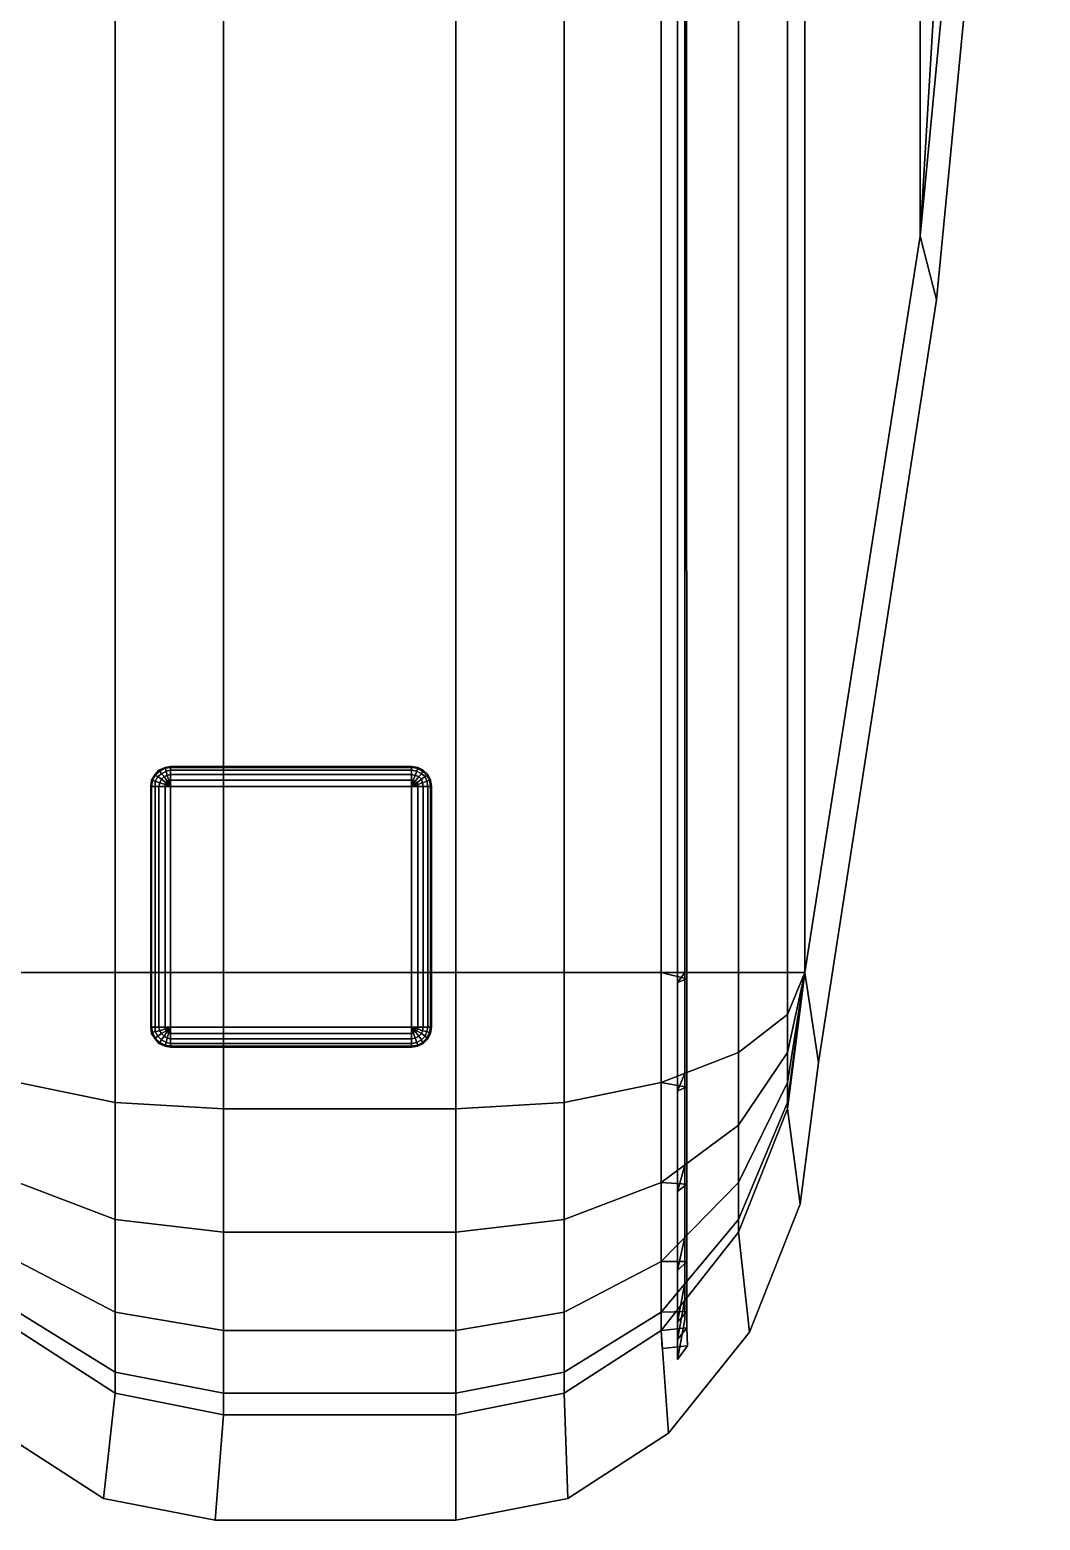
# Model space of a CAD drawing. Extents: x -0.69 to 1.09, y -0.36 to 0.36.
# Drawn here: x 0.9835 to 1.0947, y -0.3411 to -0.177 of the extents above; entities that cross this region are included whole.
import ezdxf

# ---------------------------------------------------------------- set-up
doc = ezdxf.new("R2010")
doc.units = 0
for name, color, linetype in [('CUBE.4', 39, 'CONTINUOUS'), ('CUBE_3', 39, 'CONTINUOUS'), ('CUBE_8', 250, 'CONTINUOUS')]:
    doc.layers.add(name, color=color, linetype=linetype)

msp = doc.modelspace()

# ---------------------------------------------------------------- meshes
at = {"layer": 'CUBE.4'}
mesh = msp.add_polyface(dxfattribs=at)
corners = [(1.053, 0.3102, 0.0832), (1.053, 0.3102, 0.4251), (1.053, 0.3083, 0.4298), (1.053, 0.3027, 0.4341), (1.053, 0.294, 0.4375), (1.053, 0.283, 0.4397), (1.053, 0.2708, 0.4404), (1.053, -0.2808, 0.4404), (1.053, -0.2929, 0.4397), (1.053, -0.3039, 0.4375), (1.053, -0.3126, 0.4341), (1.053, -0.3182, 0.4298), (1.053, -0.3202, 0.4251), (1.053, -0.3202, 0.0832), (1.053, -0.3182, 0.0784), (1.053, -0.3126, 0.0741), (1.053, -0.3039, 0.0707), (1.053, -0.2929, 0.0685), (1.053, -0.2808, 0.0678), (1.053, 0.2708, 0.0678), (1.053, 0.283, 0.0685), (1.053, 0.294, 0.0707), (1.053, 0.3027, 0.0741), (1.053, 0.3083, 0.0784), (1.0615, 0.2994, 0.0832), (1.0615, 0.2994, 0.4251), (1.0615, 0.298, 0.4285), (1.0615, 0.294, 0.4316), (1.0615, 0.2876, 0.4341), (1.0615, 0.2797, 0.4357), (1.0615, 0.2708, 0.4362), (1.0615, -0.2808, 0.4362), (1.0615, -0.2896, 0.4357), (1.0615, -0.2976, 0.4341), (1.0615, -0.3039, 0.4316), (1.0615, -0.308, 0.4285), (1.0615, -0.3094, 0.4251), (1.0615, -0.3094, 0.0832), (1.0615, -0.308, 0.0797), (1.0615, -0.3039, 0.0766), (1.0615, -0.2976, 0.0741), (1.0615, -0.2896, 0.0725), (1.0615, -0.2808, 0.072), (1.0615, 0.2708, 0.072), (1.0615, 0.2797, 0.0725), (1.0615, 0.2876, 0.0741), (1.0615, 0.294, 0.0766), (1.0615, 0.298, 0.0797), (1.053, -0.0119, 0.4404), (1.053, -0.0119, 0.0678), (1.0615, -0.0119, 0.4362), (1.0615, -0.0119, 0.072), (1.0531, 0.3122, 0.2514), (1.0531, -0.3222, 0.2514), (1.0617, 0.3014, 0.2514), (1.0617, -0.3113, 0.2514), (1.0556, 0.3069, 0.0832), (1.0556, 0.3069, 0.4251), (1.0556, 0.3051, 0.4294), (1.0556, 0.3, 0.4333), (1.0556, 0.292, 0.4365), (1.0556, 0.282, 0.4384), (1.0556, 0.2708, 0.4391), (1.0556, -0.2808, 0.4391), (1.0556, -0.2919, 0.4384), (1.0556, -0.302, 0.4365), (1.0556, -0.3099, 0.4333), (1.0556, -0.315, 0.4294), (1.0556, -0.3168, 0.4251), (1.0556, -0.3168, 0.0832), (1.0556, -0.315, 0.0788), (1.0556, -0.3099, 0.0749), (1.0556, -0.302, 0.0718), (1.0556, -0.2919, 0.0698), (1.0556, -0.2808, 0.0691), (1.0556, 0.2708, 0.0691), (1.0556, 0.282, 0.0698), (1.0556, 0.292, 0.0718), (1.0556, 0.3, 0.0749), (1.0556, 0.3051, 0.0788), (1.0556, -0.0119, 0.4391), (1.0556, -0.0119, 0.0691), (1.0556, 0.3091, 0.2514), (1.0556, -0.319, 0.2514), (1.0558, 0.31, 0.0827), (1.0558, 0.31, 0.4255), (1.0558, 0.3081, 0.4302), (1.0558, 0.3027, 0.4344), (1.0558, 0.2942, 0.4377), (1.0558, 0.2835, 0.4398), (1.0558, 0.2716, 0.4405), (1.0558, -0.2815, 0.4405), (1.0558, -0.2934, 0.4398), (1.0558, -0.3041, 0.4377), (1.0558, -0.3126, 0.4344), (1.0558, -0.3181, 0.4302), (1.0558, -0.3199, 0.4255), (1.0558, -0.3199, 0.0827), (1.0558, -0.3181, 0.078), (1.0558, -0.3126, 0.0739), (1.0558, -0.3041, 0.0706), (1.0558, -0.2934, 0.0684), (1.0558, -0.2815, 0.0677), (1.0558, 0.2716, 0.0677), (1.0558, 0.2835, 0.0684), (1.0558, 0.2942, 0.0706), (1.0558, 0.3027, 0.0739), (1.0558, 0.3081, 0.078), (1.0557, -0.012, 0.4405), (1.0557, -0.012, 0.0677), (1.0559, 0.312, 0.2514), (1.0559, -0.3219, 0.2514), (1.0548, 0.3112, 0.0825), (1.0548, 0.3112, 0.4257), (1.0548, 0.3093, 0.4304), (1.0548, 0.3037, 0.4347), (1.0548, 0.2949, 0.4381), (1.0548, 0.2839, 0.4403), (1.0548, 0.2719, 0.441), (1.0548, -0.2819, 0.441), (1.0548, -0.2938, 0.4403), (1.0548, -0.3049, 0.4381), (1.0548, -0.3136, 0.4347), (1.0548, -0.3193, 0.4304), (1.0548, -0.3212, 0.4257), (1.0548, -0.3212, 0.0825), (1.0548, -0.3193, 0.0779), (1.0548, -0.3136, 0.0736), (1.0548, -0.3049, 0.0702), (1.0548, -0.2938, 0.068), (1.0548, -0.2819, 0.0672), (1.0548, 0.2719, 0.0672), (1.0548, 0.2839, 0.068), (1.0548, 0.2949, 0.0702), (1.0548, 0.3037, 0.0736), (1.0548, 0.3093, 0.0779), (1.0548, -0.012, 0.441), (1.0548, -0.012, 0.0672), (1.0548, 0.3134, 0.2514), (1.0548, -0.3234, 0.2514)]
mesh.append_faces([[corners[k] for k in face] for face in [(86, 114, 115, 87), (87, 115, 116, 88), (88, 116, 117, 89), (89, 117, 118, 90), (136, 108, 90, 118), (91, 119, 120, 92), (92, 120, 121, 93), (93, 121, 122, 94), (138, 110, 84, 112), (123, 95, 94, 122), (95, 123, 124, 96), (125, 97, 111, 139), (126, 98, 97, 125), (98, 126, 127, 99), (128, 100, 99, 127), (100, 128, 129, 101), (130, 102, 101, 129), (137, 109, 102, 130), (103, 131, 132, 104), (114, 86, 85, 113), (133, 105, 104, 132), (134, 106, 105, 133), (135, 107, 106, 134), (112, 84, 107, 135), (119, 91, 108, 136), (131, 103, 109, 137), (113, 85, 110, 138), (111, 96, 124, 139), (2, 86, 87, 3), (59, 115, 114, 58), (3, 87, 88, 4), (60, 116, 115, 59), (4, 88, 89, 5), (61, 117, 116, 60), (5, 89, 90, 6), (62, 118, 117, 61), (80, 136, 118, 62), (6, 90, 108, 48), (7, 91, 92, 8), (64, 120, 119, 63), (8, 92, 93, 9), (65, 121, 120, 64), (9, 93, 94, 10), (66, 122, 121, 65), (82, 138, 112, 56), (0, 84, 110, 52), (67, 123, 122, 66), (10, 94, 95, 11), (11, 95, 96, 12), (68, 124, 123, 67), (69, 125, 139, 83), (53, 111, 97, 13), (70, 126, 125, 69), (13, 97, 98, 14), (14, 98, 99, 15), (71, 127, 126, 70), (72, 128, 127, 71), (15, 99, 100, 16), (16, 100, 101, 17), (73, 129, 128, 72), (74, 130, 129, 73), (17, 101, 102, 18), (81, 137, 130, 74), (18, 102, 109, 49), (19, 103, 104, 20), (76, 132, 131, 75), (58, 114, 113, 57), (1, 85, 86, 2), (77, 133, 132, 76), (20, 104, 105, 21), (78, 134, 133, 77), (21, 105, 106, 22), (79, 135, 134, 78), (22, 106, 107, 23), (56, 112, 135, 79), (23, 107, 84, 0), (63, 119, 136, 80), (48, 108, 91, 7), (75, 131, 137, 81), (49, 109, 103, 19), (57, 113, 138, 82), (52, 110, 85, 1), (83, 139, 124, 68), (12, 96, 111, 53)]])
at = {"layer": 'CUBE_3'}
mesh = msp.add_polyface(dxfattribs=at)
corners = [(0.9737, -0.0119, 0.4362), (0.9737, -0.2808, 0.4362), (0.9682, -0.2808, 0.4309), (0.9682, -0.0119, 0.4309), (0.9822, -0.0119, 0.4404), (0.9822, -0.2808, 0.4404), (1.0048, -0.0119, 0.4441), (1.0048, -0.2808, 0.4441), (0.9929, -0.2808, 0.4431), (0.9929, -0.0119, 0.4431), (1.0304, -0.0119, 0.4441), (1.0304, -0.2808, 0.4441), (0.9663, -0.2808, 0.4251), (0.9682, -0.2854, 0.4307), (0.9737, -0.2896, 0.4357), (1.0615, -0.2808, 0.4362), (1.0669, -0.2808, 0.4309), (1.0669, -0.2854, 0.4307), (1.0615, -0.2896, 0.4357), (1.0688, -0.2808, 0.4251), (0.9663, -0.2808, 0.0832), (0.9682, -0.2854, 0.0776), (0.9682, -0.2808, 0.0773), (0.9737, -0.2896, 0.0725), (0.9737, -0.2808, 0.072), (1.0615, -0.2896, 0.0725), (1.0669, -0.2854, 0.0776), (1.0669, -0.2808, 0.0773), (1.0615, -0.2808, 0.072), (1.0688, -0.2808, 0.0832), (0.9682, -0.0119, 0.0773), (0.9663, -0.0119, 0.0832), (0.9822, -0.2808, 0.0678), (0.9822, -0.0119, 0.0678), (0.9737, -0.0119, 0.072), (0.9929, -0.2808, 0.0651), (0.9929, -0.0119, 0.0651), (1.0048, -0.2808, 0.0642), (1.0048, -0.0119, 0.0642), (1.0304, -0.2808, 0.0642), (1.0304, -0.0119, 0.0642), (1.053, -0.2808, 0.0678), (1.0615, -0.0119, 0.072), (1.053, -0.0119, 0.0678), (1.0669, -0.0119, 0.0773), (1.0688, -0.0119, 0.0832), (1.0924, -0.0119, 0.1774), (1.0883, -0.0859, 0.1774), (1.0947, -0.0888, 0.2514), (1.0947, -0.0122, 0.2514), (1.0815, -0.0119, 0.3934), (1.0815, -0.1997, 0.3934), (1.0688, -0.0119, 0.4251), (1.0833, -0.2067, 0.2514), (1.0815, -0.1997, 0.1148), (1.0703, -0.2907, 0.2514), (1.0924, -0.0119, 0.3308), (1.0924, -0.0859, 0.3308), (0.9663, -0.0119, 0.4251), (1.0423, -0.0119, 0.4431), (1.0423, -0.2808, 0.4431), (1.053, -0.0119, 0.4404), (1.053, -0.2808, 0.4404), (1.0615, -0.0119, 0.4362), (1.0669, -0.0119, 0.4309), (1.0423, -0.2808, 0.0651), (1.0423, -0.0119, 0.0651), (0.9641, -0.2907, 0.2514), (0.9641, -0.0122, 0.2514), (1.0815, -0.0119, 0.1148)]
mesh.append_faces([[corners[k] for k in face] for face in [(0, 1, 2, 3), (4, 5, 1, 0), (6, 7, 8, 9), (10, 11, 7, 6), (12, 2, 13, 13), (2, 1, 14, 13), (15, 16, 17, 18), (16, 19, 17, 17), (20, 21, 22, 22), (21, 23, 24, 22), (25, 26, 27, 28), (26, 29, 27, 27), (20, 22, 30, 31), (24, 32, 33, 34), (32, 35, 36, 33), (35, 37, 38, 36), (37, 39, 40, 38), (41, 28, 42, 43), (28, 27, 44, 42), (27, 29, 45, 44), (46, 47, 48, 49), (50, 51, 19, 52), (53, 54, 29, 55), (56, 57, 51, 50), (51, 57, 48, 53), (3, 2, 12, 58), (9, 8, 5, 4), (59, 60, 11, 10), (61, 62, 60, 59), (63, 15, 62, 61), (64, 16, 15, 63), (52, 19, 16, 64), (30, 22, 24, 34), (40, 39, 65, 66), (66, 65, 41, 43), (67, 20, 31, 68), (45, 29, 54, 69), (69, 54, 47, 46), (48, 57, 56, 49), (55, 19, 51, 53), (48, 47, 54, 53), (68, 58, 12, 67)]])
mesh = msp.add_polyface(dxfattribs=at)
corners = [(0.9737, -0.2808, 0.4362), (0.9822, -0.2808, 0.4404), (0.9822, -0.2929, 0.4397), (0.9737, -0.2896, 0.4357), (0.9929, -0.2808, 0.4431), (0.9929, -0.2951, 0.4423), (1.0048, -0.2808, 0.4441), (1.0048, -0.2958, 0.4431), (1.0304, -0.2808, 0.4441), (1.0304, -0.2958, 0.4431), (1.0423, -0.2808, 0.4431), (1.0423, -0.2951, 0.4423), (1.053, -0.2808, 0.4404), (1.053, -0.2929, 0.4397), (1.0615, -0.2808, 0.4362), (1.0615, -0.2896, 0.4357), (0.9663, -0.2808, 0.4251), (0.9682, -0.2854, 0.4307), (0.9682, -0.2896, 0.4298), (0.9737, -0.2976, 0.4341), (1.0669, -0.2854, 0.4307), (1.0669, -0.2896, 0.4298), (1.0615, -0.2976, 0.4341), (1.0688, -0.2808, 0.4251), (0.9682, -0.2929, 0.4285), (1.0669, -0.2929, 0.4285), (0.9682, -0.2951, 0.4269), (1.0669, -0.2951, 0.4269), (0.9682, -0.2958, 0.4251), (1.0669, -0.2958, 0.4251), (0.966, -0.3063, 0.2514), (0.9641, -0.2907, 0.2514), (1.0703, -0.2907, 0.2514), (1.0688, -0.2808, 0.0832), (1.0669, -0.2958, 0.0832), (1.0683, -0.3063, 0.2514), (0.9663, -0.2808, 0.0832), (0.9682, -0.2958, 0.0832), (0.9682, -0.2951, 0.0813), (1.0669, -0.2951, 0.0813), (0.9682, -0.2929, 0.0797), (1.0669, -0.2929, 0.0797), (0.9682, -0.2896, 0.0784), (0.9737, -0.3039, 0.0766), (0.9737, -0.2976, 0.0741), (1.0669, -0.2896, 0.0784), (0.9682, -0.2854, 0.0776), (0.9737, -0.2896, 0.0725), (0.9822, -0.3039, 0.0707), (0.9822, -0.2929, 0.0685), (1.053, -0.3039, 0.0707), (1.0615, -0.2976, 0.0741), (1.0615, -0.2896, 0.0725), (1.053, -0.2929, 0.0685), (1.0669, -0.2854, 0.0776), (0.9822, -0.2808, 0.0678), (0.9737, -0.2808, 0.072), (0.9929, -0.2951, 0.066), (0.9929, -0.2808, 0.0651), (1.0048, -0.2958, 0.0651), (1.0048, -0.2808, 0.0642), (1.0304, -0.2958, 0.0651), (1.0304, -0.2808, 0.0642), (1.0423, -0.2951, 0.066), (1.0423, -0.2808, 0.0651), (1.053, -0.2808, 0.0678), (1.0615, -0.2808, 0.072)]
mesh.append_faces([[corners[k] for k in face] for face in [(0, 1, 2, 3), (1, 4, 5, 2), (4, 6, 7, 5), (6, 8, 9, 7), (8, 10, 11, 9), (10, 12, 13, 11), (12, 14, 15, 13), (16, 17, 18, 18), (17, 3, 19, 18), (15, 20, 21, 22), (20, 23, 21, 21), (16, 18, 24, 24), (21, 23, 25, 25), (16, 24, 26, 26), (25, 23, 27, 27), (16, 26, 28, 28), (27, 23, 29, 29), (16, 28, 30, 31), (32, 33, 34, 35), (36, 37, 38, 38), (34, 33, 39, 39), (36, 38, 40, 40), (39, 33, 41, 41), (36, 40, 42, 42), (40, 43, 44, 42), (41, 33, 45, 45), (36, 42, 46, 46), (42, 44, 47, 46), (44, 48, 49, 47), (50, 51, 52, 53), (51, 45, 54, 52), (45, 33, 54, 54), (47, 49, 55, 56), (49, 57, 58, 55), (57, 59, 60, 58), (59, 61, 62, 60), (61, 63, 64, 62), (63, 53, 65, 64), (53, 52, 66, 65), (30, 37, 36, 31), (35, 29, 23, 32)]])
mesh = msp.add_polyface(dxfattribs=at)
corners = [(0.9737, -0.2896, 0.4357), (0.9822, -0.2929, 0.4397), (0.9822, -0.3039, 0.4375), (0.9737, -0.2976, 0.4341), (0.9929, -0.2951, 0.4423), (0.9929, -0.308, 0.4397), (1.0048, -0.2958, 0.4431), (1.0048, -0.3094, 0.4404), (1.0304, -0.2958, 0.4431), (1.0304, -0.3094, 0.4404), (0.9682, -0.2896, 0.4298), (0.9737, -0.3039, 0.4316), (0.9682, -0.2929, 0.4285), (0.9822, -0.3126, 0.4341), (0.9929, -0.3182, 0.4357), (1.0048, -0.3202, 0.4362), (1.0304, -0.3202, 0.4362), (0.9737, -0.308, 0.4285), (0.9682, -0.2951, 0.4269), (0.9822, -0.3182, 0.4298), (0.9929, -0.3248, 0.4307), (1.0048, -0.3271, 0.4309), (1.0304, -0.3271, 0.4309), (0.9737, -0.3094, 0.4251), (0.9682, -0.2958, 0.4251), (0.9822, -0.3202, 0.4251), (0.9929, -0.3271, 0.4251), (1.0048, -0.3295, 0.4251), (0.9717, -0.3204, 0.2514), (0.966, -0.3063, 0.2514), (0.9805, -0.3315, 0.2514), (0.9916, -0.3387, 0.2514), (0.9929, -0.3271, 0.0832), (0.9822, -0.3202, 0.0832), (1.0039, -0.3411, 0.2514), (1.0048, -0.3295, 0.0832), (1.0304, -0.3411, 0.2514), (1.0304, -0.3295, 0.0832), (0.9682, -0.2958, 0.0832), (0.9737, -0.3094, 0.0832), (0.9737, -0.308, 0.0797), (0.9682, -0.2951, 0.0813), (0.9822, -0.3182, 0.0784), (0.9929, -0.3248, 0.0776), (1.0048, -0.3271, 0.0773), (0.9737, -0.3039, 0.0766), (0.9682, -0.2929, 0.0797), (0.9822, -0.3126, 0.0741), (0.9929, -0.3182, 0.0725), (1.0048, -0.3202, 0.072), (0.9822, -0.3039, 0.0707), (0.9737, -0.2976, 0.0741), (0.9929, -0.308, 0.0685), (1.0048, -0.3094, 0.0678), (0.9929, -0.2951, 0.066), (0.9822, -0.2929, 0.0685), (1.0048, -0.2958, 0.0651), (1.0304, -0.3295, 0.4251)]
mesh.append_faces([[corners[k] for k in face] for face in [(0, 1, 2, 3), (1, 4, 5, 2), (4, 6, 7, 5), (6, 8, 9, 7), (10, 3, 11, 12), (3, 2, 13, 11), (2, 5, 14, 13), (5, 7, 15, 14), (7, 9, 16, 15), (12, 11, 17, 18), (11, 13, 19, 17), (13, 14, 20, 19), (14, 15, 21, 20), (15, 16, 22, 21), (18, 17, 23, 24), (17, 19, 25, 23), (19, 20, 26, 25), (20, 21, 27, 26), (24, 23, 28, 29), (23, 25, 30, 28), (31, 32, 33, 30), (34, 35, 32, 31), (36, 37, 35, 34), (38, 39, 40, 41), (39, 33, 42, 40), (33, 32, 43, 42), (32, 35, 44, 43), (41, 40, 45, 46), (40, 42, 47, 45), (42, 43, 48, 47), (43, 44, 49, 48), (45, 47, 50, 51), (47, 48, 52, 50), (48, 49, 53, 52), (50, 52, 54, 55), (52, 53, 56, 54), (28, 39, 38, 29), (30, 33, 39, 28), (30, 25, 26, 31), (31, 26, 27, 34), (34, 27, 57, 36)]])
mesh = msp.add_polyface(dxfattribs=at)
corners = [(1.0304, -0.2958, 0.4431), (1.0423, -0.2951, 0.4423), (1.0423, -0.308, 0.4397), (1.0304, -0.3094, 0.4404), (1.053, -0.2929, 0.4397), (1.053, -0.3039, 0.4375), (1.0615, -0.2896, 0.4357), (1.0615, -0.2976, 0.4341), (1.0423, -0.3182, 0.4357), (1.0304, -0.3202, 0.4362), (1.053, -0.3126, 0.4341), (1.0615, -0.3039, 0.4316), (1.0669, -0.2896, 0.4298), (1.0669, -0.2929, 0.4285), (1.0423, -0.3248, 0.4307), (1.0304, -0.3271, 0.4309), (1.053, -0.3182, 0.4298), (1.0615, -0.308, 0.4285), (1.0669, -0.2951, 0.4269), (1.0048, -0.3271, 0.4309), (1.0304, -0.3295, 0.4251), (1.0048, -0.3295, 0.4251), (1.0423, -0.3271, 0.4251), (1.053, -0.3202, 0.4251), (1.0615, -0.3094, 0.4251), (1.0669, -0.2958, 0.4251), (1.0427, -0.3387, 0.2514), (1.0423, -0.3271, 0.0832), (1.0304, -0.3295, 0.0832), (1.0304, -0.3411, 0.2514), (1.0538, -0.3315, 0.2514), (1.053, -0.3202, 0.0832), (1.0627, -0.3204, 0.2514), (1.0615, -0.3094, 0.0832), (1.0683, -0.3063, 0.2514), (1.0669, -0.2958, 0.0832), (1.0048, -0.3295, 0.0832), (1.0304, -0.3271, 0.0773), (1.0048, -0.3271, 0.0773), (1.0423, -0.3248, 0.0776), (1.053, -0.3182, 0.0784), (1.0615, -0.308, 0.0797), (1.0669, -0.2951, 0.0813), (1.0304, -0.3202, 0.072), (1.0048, -0.3202, 0.072), (1.0423, -0.3182, 0.0725), (1.053, -0.3126, 0.0741), (1.0615, -0.3039, 0.0766), (1.0669, -0.2929, 0.0797), (1.0304, -0.3094, 0.0678), (1.0048, -0.3094, 0.0678), (1.0423, -0.308, 0.0685), (1.053, -0.3039, 0.0707), (1.0615, -0.2976, 0.0741), (1.0669, -0.2896, 0.0784), (1.0304, -0.2958, 0.0651), (1.0048, -0.2958, 0.0651), (1.0423, -0.2951, 0.066), (1.053, -0.2929, 0.0685)]
mesh.append_faces([[corners[k] for k in face] for face in [(0, 1, 2, 3), (1, 4, 5, 2), (4, 6, 7, 5), (3, 2, 8, 9), (2, 5, 10, 8), (5, 7, 11, 10), (7, 12, 13, 11), (9, 8, 14, 15), (8, 10, 16, 14), (10, 11, 17, 16), (11, 13, 18, 17), (19, 15, 20, 21), (15, 14, 22, 20), (14, 16, 23, 22), (16, 17, 24, 23), (17, 18, 25, 24), (26, 27, 28, 29), (30, 31, 27, 26), (32, 33, 31, 30), (34, 35, 33, 32), (36, 28, 37, 38), (28, 27, 39, 37), (27, 31, 40, 39), (31, 33, 41, 40), (33, 35, 42, 41), (38, 37, 43, 44), (37, 39, 45, 43), (39, 40, 46, 45), (40, 41, 47, 46), (41, 42, 48, 47), (44, 43, 49, 50), (43, 45, 51, 49), (45, 46, 52, 51), (46, 47, 53, 52), (47, 48, 54, 53), (50, 49, 55, 56), (49, 51, 57, 55), (51, 52, 58, 57), (29, 20, 22, 26), (26, 22, 23, 30), (30, 23, 24, 32), (32, 24, 25, 34)]])
at = {"layer": 'CUBE_8'}
mesh = msp.add_polyface(dxfattribs=at)
corners = [(0.9984, -0.2603, -0.0081), (0.9977, -0.2603, -0.0078), (0.9977, -0.2868, -0.0078), (0.9984, -0.2868, -0.0081), (0.9973, -0.2603, -0.0072), (0.9973, -0.2868, -0.0072), (0.9969, -0.2603, -0.0066), (0.9969, -0.2868, -0.0066), (0.9968, -0.2603, -0.0058), (0.9968, -0.2868, -0.0058), (0.9968, -0.2603, 0.1802), (0.9968, -0.2868, 0.1802), (0.9969, -0.2603, 0.1809), (0.9969, -0.2868, 0.1809), (0.9973, -0.2603, 0.1816), (0.9973, -0.2868, 0.1816), (0.9977, -0.2603, 0.1821), (0.9977, -0.2868, 0.1821), (0.9984, -0.2603, 0.1825), (0.9984, -0.2868, 0.1825), (0.9984, -0.2583, -0.0066), (0.9984, -0.2582, -0.0058), (0.9977, -0.2585, -0.0058), (0.9978, -0.2586, -0.0066), (0.9984, -0.2582, 0.1802), (0.9977, -0.2585, 0.1802), (0.9984, -0.2583, 0.1809), (0.9978, -0.2586, 0.1809), (0.9983, -0.2592, -0.0078), (0.998, -0.2589, -0.0072), (0.9976, -0.2592, -0.0072), (0.998, -0.2595, -0.0078), (0.9973, -0.2591, -0.0066), (0.9973, -0.259, -0.0058), (0.9973, -0.259, 0.1802), (0.9973, -0.2591, 0.1809), (0.998, -0.2589, 0.1816), (0.9976, -0.2592, 0.1816), (0.9983, -0.2592, 0.1821), (0.998, -0.2595, 0.1821), (0.9973, -0.2597, -0.0072), (0.9978, -0.2599, -0.0078), (0.997, -0.2596, -0.0066), (0.9969, -0.2596, -0.0058), (0.9969, -0.2596, 0.1802), (0.997, -0.2596, 0.1809), (0.9973, -0.2597, 0.1816), (0.9978, -0.2599, 0.1821)]
mesh.append_faces([[corners[k] for k in face] for face in [(0, 1, 2, 3), (1, 4, 5, 2), (4, 6, 7, 5), (6, 8, 9, 7), (8, 10, 11, 9), (10, 12, 13, 11), (12, 14, 15, 13), (14, 16, 17, 15), (16, 18, 19, 17), (20, 21, 22, 23), (21, 24, 25, 22), (24, 26, 27, 25), (28, 29, 30, 31), (29, 23, 32, 30), (23, 22, 33, 32), (22, 25, 34, 33), (25, 27, 35, 34), (27, 36, 37, 35), (36, 38, 39, 37), (31, 30, 40, 41), (30, 32, 42, 40), (32, 33, 43, 42), (33, 34, 44, 43), (34, 35, 45, 44), (35, 37, 46, 45), (37, 39, 47, 46), (41, 40, 4, 1), (40, 42, 6, 4), (42, 43, 8, 6), (43, 44, 10, 8), (44, 45, 12, 10), (45, 46, 14, 12), (46, 47, 16, 14)]])
mesh = msp.add_polyface(dxfattribs=at)
corners = [(0.999, -0.2603, -0.0082), (0.9984, -0.2603, -0.0081), (0.9984, -0.2868, -0.0081), (0.999, -0.2868, -0.0082), (0.9984, -0.2603, 0.1825), (0.999, -0.2603, 0.1826), (0.999, -0.2868, 0.1826), (0.9984, -0.2868, 0.1825), (1.0255, -0.2603, -0.0082), (1.0255, -0.2596, -0.0081), (0.999, -0.2596, -0.0081), (0.9988, -0.2596, -0.0081), (0.999, -0.259, -0.0078), (0.9986, -0.2591, -0.0078), (0.999, -0.2585, -0.0072), (0.9985, -0.2586, -0.0072), (0.999, -0.2582, -0.0066), (0.9984, -0.2583, -0.0066), (0.999, -0.2581, -0.0058), (0.9984, -0.2582, -0.0058), (0.999, -0.2581, 0.1802), (0.9984, -0.2582, 0.1802), (0.999, -0.2582, 0.1809), (0.9984, -0.2583, 0.1809), (0.999, -0.2585, 0.1816), (0.9985, -0.2586, 0.1816), (0.999, -0.259, 0.1821), (0.9986, -0.2591, 0.1821), (0.999, -0.2596, 0.1825), (0.9988, -0.2596, 0.1825), (0.9986, -0.2597, -0.0081), (0.9983, -0.2592, -0.0078), (0.998, -0.2589, -0.0072), (0.9978, -0.2586, -0.0066), (0.998, -0.2589, 0.1816), (0.9978, -0.2586, 0.1809), (0.9983, -0.2592, 0.1821), (0.9986, -0.2597, 0.1825), (0.9985, -0.2599, -0.0081), (0.998, -0.2595, -0.0078), (0.9985, -0.2599, 0.1825), (0.998, -0.2595, 0.1821), (0.9984, -0.2601, -0.0081), (0.9978, -0.2599, -0.0078), (0.9984, -0.2601, 0.1825), (0.9978, -0.2599, 0.1821), (0.9977, -0.2603, -0.0078), (0.9977, -0.2603, 0.1821)]
mesh.append_faces([[corners[k] for k in face] for face in [(0, 1, 2, 3), (4, 5, 6, 7), (8, 9, 10, 0), (0, 10, 11, 11), (10, 12, 13, 11), (12, 14, 15, 13), (14, 16, 17, 15), (16, 18, 19, 17), (18, 20, 21, 19), (20, 22, 23, 21), (22, 24, 25, 23), (24, 26, 27, 25), (26, 28, 29, 27), (28, 5, 29, 29), (0, 11, 30, 30), (11, 13, 31, 30), (13, 15, 32, 31), (15, 17, 33, 32), (23, 25, 34, 35), (25, 27, 36, 34), (27, 29, 37, 36), (29, 5, 37, 37), (0, 30, 38, 38), (30, 31, 39, 38), (36, 37, 40, 41), (37, 5, 40, 40), (0, 38, 42, 42), (38, 39, 43, 42), (41, 40, 44, 45), (40, 5, 44, 44), (0, 42, 1, 1), (42, 43, 46, 1), (45, 44, 4, 47), (44, 5, 4, 4)]])
mesh = msp.add_polyface(dxfattribs=at)
corners = [(1.0276, -0.2596, -0.0058), (1.0276, -0.2596, 0.1802), (1.0273, -0.259, 0.1802), (1.0273, -0.259, -0.0058), (1.0275, -0.2596, 0.1809), (1.0272, -0.2591, 0.1809), (1.0266, -0.2595, -0.0078), (1.027, -0.2592, -0.0072), (1.0266, -0.2589, -0.0072), (1.0263, -0.2592, -0.0078), (1.0272, -0.2591, -0.0066), (1.0267, -0.2586, -0.0066), (1.0268, -0.2585, -0.0058), (1.0268, -0.2585, 0.1802), (1.0267, -0.2586, 0.1809), (1.027, -0.2592, 0.1816), (1.0266, -0.2589, 0.1816), (1.0266, -0.2595, 0.1821), (1.0263, -0.2592, 0.1821), (1.0261, -0.2586, -0.0072), (1.0259, -0.2591, -0.0078), (1.0262, -0.2583, -0.0066), (1.0262, -0.2582, -0.0058), (1.0262, -0.2582, 0.1802), (1.0262, -0.2583, 0.1809), (1.0261, -0.2586, 0.1816), (1.0259, -0.2591, 0.1821), (1.0257, -0.2596, -0.0081), (1.0255, -0.259, -0.0078), (1.0255, -0.2596, -0.0081), (1.0255, -0.2585, -0.0072), (1.0255, -0.2582, -0.0066), (1.0255, -0.2581, -0.0058), (1.0255, -0.2581, 0.1802), (1.0255, -0.2582, 0.1809), (1.0255, -0.2585, 0.1816), (1.0255, -0.259, 0.1821), (1.0257, -0.2596, 0.1825), (1.0255, -0.2596, 0.1825), (0.999, -0.259, -0.0078), (0.999, -0.2596, -0.0081), (0.999, -0.2585, -0.0072), (0.999, -0.2582, -0.0066), (0.999, -0.2581, -0.0058), (0.999, -0.2581, 0.1802), (0.999, -0.2582, 0.1809), (0.999, -0.2585, 0.1816), (0.999, -0.259, 0.1821), (0.999, -0.2596, 0.1825)]
mesh.append_faces([[corners[k] for k in face] for face in [(0, 1, 2, 3), (1, 4, 5, 2), (6, 7, 8, 9), (7, 10, 11, 8), (10, 3, 12, 11), (3, 2, 13, 12), (2, 5, 14, 13), (5, 15, 16, 14), (15, 17, 18, 16), (9, 8, 19, 20), (8, 11, 21, 19), (11, 12, 22, 21), (12, 13, 23, 22), (13, 14, 24, 23), (14, 16, 25, 24), (16, 18, 26, 25), (27, 20, 28, 29), (20, 19, 30, 28), (19, 21, 31, 30), (21, 22, 32, 31), (22, 23, 33, 32), (23, 24, 34, 33), (24, 25, 35, 34), (25, 26, 36, 35), (26, 37, 38, 36), (29, 28, 39, 40), (28, 30, 41, 39), (30, 31, 42, 41), (31, 32, 43, 42), (32, 33, 44, 43), (33, 34, 45, 44), (34, 35, 46, 45), (35, 36, 47, 46), (36, 38, 48, 47)]])
mesh = msp.add_polyface(dxfattribs=at)
corners = [(1.0255, -0.2603, -0.0082), (1.0262, -0.2603, -0.0081), (1.0262, -0.2601, -0.0081), (1.0268, -0.2603, -0.0078), (1.0267, -0.2599, -0.0078), (1.0273, -0.2603, -0.0072), (1.0272, -0.2597, -0.0072), (1.0276, -0.2603, -0.0066), (1.0275, -0.2596, -0.0066), (1.0277, -0.2603, -0.0058), (1.0276, -0.2596, -0.0058), (1.0277, -0.2603, 0.1802), (1.0276, -0.2596, 0.1802), (1.0276, -0.2603, 0.1809), (1.0275, -0.2596, 0.1809), (1.0273, -0.2603, 0.1816), (1.0272, -0.2597, 0.1816), (1.0268, -0.2603, 0.1821), (1.0267, -0.2599, 0.1821), (1.0262, -0.2603, 0.1825), (1.0262, -0.2601, 0.1825), (1.0255, -0.2603, 0.1826), (1.0261, -0.2599, -0.0081), (1.0266, -0.2595, -0.0078), (1.027, -0.2592, -0.0072), (1.0272, -0.2591, -0.0066), (1.0273, -0.259, -0.0058), (1.027, -0.2592, 0.1816), (1.0272, -0.2591, 0.1809), (1.0266, -0.2595, 0.1821), (1.0261, -0.2599, 0.1825), (1.0259, -0.2597, -0.0081), (1.0263, -0.2592, -0.0078), (1.0259, -0.2597, 0.1825), (1.0263, -0.2592, 0.1821), (1.0257, -0.2596, -0.0081), (1.0259, -0.2591, -0.0078), (1.0257, -0.2596, 0.1825), (1.0259, -0.2591, 0.1821), (1.0255, -0.2596, -0.0081), (1.0255, -0.2596, 0.1825), (0.999, -0.2603, 0.1826), (0.999, -0.2596, 0.1825), (1.0255, -0.2868, 0.1826), (0.999, -0.2868, 0.1826), (0.999, -0.2603, -0.0082), (0.999, -0.2868, -0.0082), (1.0255, -0.2868, -0.0082)]
mesh.append_faces([[corners[k] for k in face] for face in [(0, 1, 2, 2), (1, 3, 4, 2), (3, 5, 6, 4), (5, 7, 8, 6), (7, 9, 10, 8), (9, 11, 12, 10), (11, 13, 14, 12), (13, 15, 16, 14), (15, 17, 18, 16), (17, 19, 20, 18), (19, 21, 20, 20), (0, 2, 22, 22), (2, 4, 23, 22), (4, 6, 24, 23), (6, 8, 25, 24), (8, 10, 26, 25), (14, 16, 27, 28), (16, 18, 29, 27), (18, 20, 30, 29), (20, 21, 30, 30), (0, 22, 31, 31), (22, 23, 32, 31), (29, 30, 33, 34), (30, 21, 33, 33), (0, 31, 35, 35), (31, 32, 36, 35), (34, 33, 37, 38), (33, 21, 37, 37), (0, 35, 39, 39), (37, 21, 40, 40), (40, 21, 41, 42), (41, 21, 43, 44), (45, 46, 47, 0)]])
mesh = msp.add_polyface(dxfattribs=at)
corners = [(1.0255, -0.2868, -0.0082), (1.0255, -0.2875, -0.0081), (1.0257, -0.2874, -0.0081), (1.0255, -0.2875, 0.1825), (1.0255, -0.2868, 0.1826), (1.0257, -0.2874, 0.1825), (1.0259, -0.2873, -0.0081), (1.0259, -0.2873, 0.1825), (1.0261, -0.2872, -0.0081), (1.0261, -0.2872, 0.1825), (1.0262, -0.287, -0.0081), (1.0266, -0.2875, -0.0078), (1.0267, -0.2872, -0.0078), (1.027, -0.2878, 0.1816), (1.0266, -0.2875, 0.1821), (1.0267, -0.2872, 0.1821), (1.0272, -0.2873, 0.1816), (1.0262, -0.287, 0.1825), (1.0262, -0.2868, -0.0081), (1.0268, -0.2868, -0.0078), (1.0272, -0.2873, -0.0072), (1.0273, -0.2868, -0.0072), (1.0275, -0.2874, -0.0066), (1.0276, -0.2868, -0.0066), (1.0276, -0.2875, -0.0058), (1.0277, -0.2868, -0.0058), (1.0276, -0.2875, 0.1802), (1.0277, -0.2868, 0.1802), (1.0275, -0.2874, 0.1809), (1.0276, -0.2868, 0.1809), (1.0273, -0.2868, 0.1816), (1.0268, -0.2868, 0.1821), (1.0262, -0.2868, 0.1825), (1.0262, -0.2603, -0.0081), (1.0255, -0.2603, -0.0082), (1.0268, -0.2603, -0.0078), (1.0273, -0.2603, -0.0072), (1.0276, -0.2603, -0.0066), (1.0277, -0.2603, -0.0058), (1.0277, -0.2603, 0.1802), (1.0276, -0.2603, 0.1809), (1.0273, -0.2603, 0.1816), (1.0268, -0.2603, 0.1821), (1.0262, -0.2603, 0.1825), (1.0255, -0.2603, 0.1826)]
mesh.append_faces([[corners[k] for k in face] for face in [(0, 1, 2, 2), (3, 4, 5, 5), (0, 2, 6, 6), (5, 4, 7, 7), (0, 6, 8, 8), (7, 4, 9, 9), (0, 8, 10, 10), (8, 11, 12, 10), (13, 14, 15, 16), (14, 9, 17, 15), (9, 4, 17, 17), (0, 10, 18, 18), (10, 12, 19, 18), (12, 20, 21, 19), (20, 22, 23, 21), (22, 24, 25, 23), (24, 26, 27, 25), (26, 28, 29, 27), (28, 16, 30, 29), (16, 15, 31, 30), (15, 17, 32, 31), (17, 4, 32, 32), (0, 18, 33, 34), (18, 19, 35, 33), (19, 21, 36, 35), (21, 23, 37, 36), (23, 25, 38, 37), (25, 27, 39, 38), (27, 29, 40, 39), (29, 30, 41, 40), (30, 31, 42, 41), (31, 32, 43, 42), (32, 4, 44, 43)]])
mesh = msp.add_polyface(dxfattribs=at)
corners = [(0.9984, -0.2868, -0.0081), (0.9977, -0.2868, -0.0078), (0.9978, -0.2872, -0.0078), (0.9984, -0.287, -0.0081), (0.9973, -0.2868, -0.0072), (0.9973, -0.2873, -0.0072), (0.9969, -0.2868, -0.0066), (0.997, -0.2874, -0.0066), (0.9968, -0.2868, -0.0058), (0.9969, -0.2875, -0.0058), (0.9968, -0.2868, 0.1802), (0.9969, -0.2875, 0.1802), (0.9969, -0.2868, 0.1809), (0.997, -0.2874, 0.1809), (0.9973, -0.2868, 0.1816), (0.9973, -0.2873, 0.1816), (0.9977, -0.2868, 0.1821), (0.9978, -0.2872, 0.1821), (0.9984, -0.2868, 0.1825), (0.9984, -0.287, 0.1825), (0.998, -0.2875, -0.0078), (0.9985, -0.2872, -0.0081), (0.9976, -0.2878, -0.0072), (0.9973, -0.288, -0.0066), (0.9973, -0.2881, -0.0058), (0.9973, -0.2881, 0.1802), (0.9973, -0.288, 0.1809), (0.9976, -0.2878, 0.1816), (0.998, -0.2875, 0.1821), (0.9985, -0.2872, 0.1825), (0.9983, -0.2878, -0.0078), (0.9986, -0.2873, -0.0081), (0.998, -0.2882, -0.0072), (0.9978, -0.2885, -0.0066), (0.9977, -0.2886, -0.0058), (0.9977, -0.2886, 0.1802), (0.9978, -0.2885, 0.1809), (0.998, -0.2882, 0.1816), (0.9983, -0.2878, 0.1821), (0.9986, -0.2873, 0.1825), (0.9984, -0.2888, -0.0066), (0.9985, -0.2885, -0.0072), (0.9984, -0.2889, -0.0058), (0.9984, -0.2889, 0.1802), (0.9984, -0.2888, 0.1809), (0.9985, -0.2885, 0.1816), (0.9986, -0.288, 0.1821)]
mesh.append_faces([[corners[k] for k in face] for face in [(0, 1, 2, 3), (1, 4, 5, 2), (4, 6, 7, 5), (6, 8, 9, 7), (8, 10, 11, 9), (10, 12, 13, 11), (12, 14, 15, 13), (14, 16, 17, 15), (16, 18, 19, 17), (3, 2, 20, 21), (2, 5, 22, 20), (5, 7, 23, 22), (7, 9, 24, 23), (9, 11, 25, 24), (11, 13, 26, 25), (13, 15, 27, 26), (15, 17, 28, 27), (17, 19, 29, 28), (21, 20, 30, 31), (20, 22, 32, 30), (22, 23, 33, 32), (23, 24, 34, 33), (24, 25, 35, 34), (25, 26, 36, 35), (26, 27, 37, 36), (27, 28, 38, 37), (28, 29, 39, 38), (32, 33, 40, 41), (33, 34, 42, 40), (34, 35, 43, 42), (35, 36, 44, 43), (36, 37, 45, 44), (37, 38, 46, 45)]])
mesh = msp.add_polyface(dxfattribs=at)
corners = [(0.999, -0.2868, -0.0082), (0.9984, -0.2868, -0.0081), (0.9984, -0.287, -0.0081), (0.9984, -0.2868, 0.1825), (0.999, -0.2868, 0.1826), (0.9984, -0.287, 0.1825), (0.9985, -0.2872, -0.0081), (0.9985, -0.2872, 0.1825), (0.9986, -0.2873, -0.0081), (0.9986, -0.2873, 0.1825), (0.9988, -0.2874, -0.0081), (0.9983, -0.2878, -0.0078), (0.9986, -0.288, -0.0078), (0.998, -0.2882, -0.0072), (0.9985, -0.2885, -0.0072), (0.9983, -0.2878, 0.1821), (0.9988, -0.2874, 0.1825), (0.9986, -0.288, 0.1821), (0.999, -0.2875, -0.0081), (0.999, -0.2881, -0.0078), (0.999, -0.2886, -0.0072), (0.9984, -0.2888, -0.0066), (0.999, -0.2889, -0.0066), (0.9984, -0.2889, -0.0058), (0.999, -0.289, -0.0058), (0.9984, -0.2889, 0.1802), (0.999, -0.289, 0.1802), (0.9984, -0.2888, 0.1809), (0.999, -0.2889, 0.1809), (0.9985, -0.2885, 0.1816), (0.999, -0.2886, 0.1816), (0.999, -0.2881, 0.1821), (0.999, -0.2875, 0.1825), (1.0255, -0.2875, -0.0081), (1.0255, -0.2868, -0.0082), (1.0255, -0.2881, -0.0078), (1.0255, -0.2886, -0.0072), (1.0255, -0.2889, -0.0066), (1.0255, -0.289, -0.0058), (1.0255, -0.289, 0.1802), (1.0255, -0.2889, 0.1809), (1.0255, -0.2886, 0.1816), (1.0255, -0.2881, 0.1821), (1.0255, -0.2875, 0.1825), (1.0255, -0.2868, 0.1826)]
mesh.append_faces([[corners[k] for k in face] for face in [(0, 1, 2, 2), (3, 4, 5, 5), (0, 2, 6, 6), (5, 4, 7, 7), (0, 6, 8, 8), (7, 4, 9, 9), (0, 8, 10, 10), (8, 11, 12, 10), (11, 13, 14, 12), (15, 9, 16, 17), (9, 4, 16, 16), (0, 10, 18, 18), (10, 12, 19, 18), (12, 14, 20, 19), (14, 21, 22, 20), (21, 23, 24, 22), (23, 25, 26, 24), (25, 27, 28, 26), (27, 29, 30, 28), (29, 17, 31, 30), (17, 16, 32, 31), (16, 4, 32, 32), (0, 18, 33, 34), (18, 19, 35, 33), (19, 20, 36, 35), (20, 22, 37, 36), (22, 24, 38, 37), (24, 26, 39, 38), (26, 28, 40, 39), (28, 30, 41, 40), (30, 31, 42, 41), (31, 32, 43, 42), (32, 4, 44, 43)]])
mesh = msp.add_polyface(dxfattribs=at)
corners = [(1.0255, -0.2875, -0.0081), (1.0255, -0.2881, -0.0078), (1.0259, -0.288, -0.0078), (1.0257, -0.2874, -0.0081), (1.0255, -0.2886, -0.0072), (1.0261, -0.2885, -0.0072), (1.0255, -0.2889, -0.0066), (1.0262, -0.2888, -0.0066), (1.0255, -0.289, -0.0058), (1.0262, -0.2889, -0.0058), (1.0255, -0.289, 0.1802), (1.0262, -0.2889, 0.1802), (1.0255, -0.2889, 0.1809), (1.0262, -0.2888, 0.1809), (1.0255, -0.2886, 0.1816), (1.0261, -0.2885, 0.1816), (1.0255, -0.2881, 0.1821), (1.0259, -0.288, 0.1821), (1.0255, -0.2875, 0.1825), (1.0257, -0.2874, 0.1825), (1.0263, -0.2878, -0.0078), (1.0259, -0.2873, -0.0081), (1.0266, -0.2882, -0.0072), (1.0267, -0.2885, -0.0066), (1.0268, -0.2886, -0.0058), (1.0268, -0.2886, 0.1802), (1.0267, -0.2885, 0.1809), (1.0266, -0.2882, 0.1816), (1.0263, -0.2878, 0.1821), (1.0259, -0.2873, 0.1825), (1.0266, -0.2875, -0.0078), (1.0261, -0.2872, -0.0081), (1.027, -0.2878, -0.0072), (1.0272, -0.288, -0.0066), (1.0273, -0.2881, -0.0058), (1.0273, -0.2881, 0.1802), (1.0272, -0.288, 0.1809), (1.027, -0.2878, 0.1816), (1.0266, -0.2875, 0.1821), (1.0261, -0.2872, 0.1825), (1.0272, -0.2873, -0.0072), (1.0267, -0.2872, -0.0078), (1.0275, -0.2874, -0.0066), (1.0276, -0.2875, -0.0058), (1.0276, -0.2875, 0.1802), (1.0275, -0.2874, 0.1809), (1.0272, -0.2873, 0.1816)]
mesh.append_faces([[corners[k] for k in face] for face in [(0, 1, 2, 3), (1, 4, 5, 2), (4, 6, 7, 5), (6, 8, 9, 7), (8, 10, 11, 9), (10, 12, 13, 11), (12, 14, 15, 13), (14, 16, 17, 15), (16, 18, 19, 17), (3, 2, 20, 21), (2, 5, 22, 20), (5, 7, 23, 22), (7, 9, 24, 23), (9, 11, 25, 24), (11, 13, 26, 25), (13, 15, 27, 26), (15, 17, 28, 27), (17, 19, 29, 28), (21, 20, 30, 31), (20, 22, 32, 30), (22, 23, 33, 32), (23, 24, 34, 33), (24, 25, 35, 34), (25, 26, 36, 35), (26, 27, 37, 36), (27, 28, 38, 37), (28, 29, 39, 38), (30, 32, 40, 41), (32, 33, 42, 40), (33, 34, 43, 42), (34, 35, 44, 43), (35, 36, 45, 44), (36, 37, 46, 45)]])

doc.saveas('drawing.dxf')
